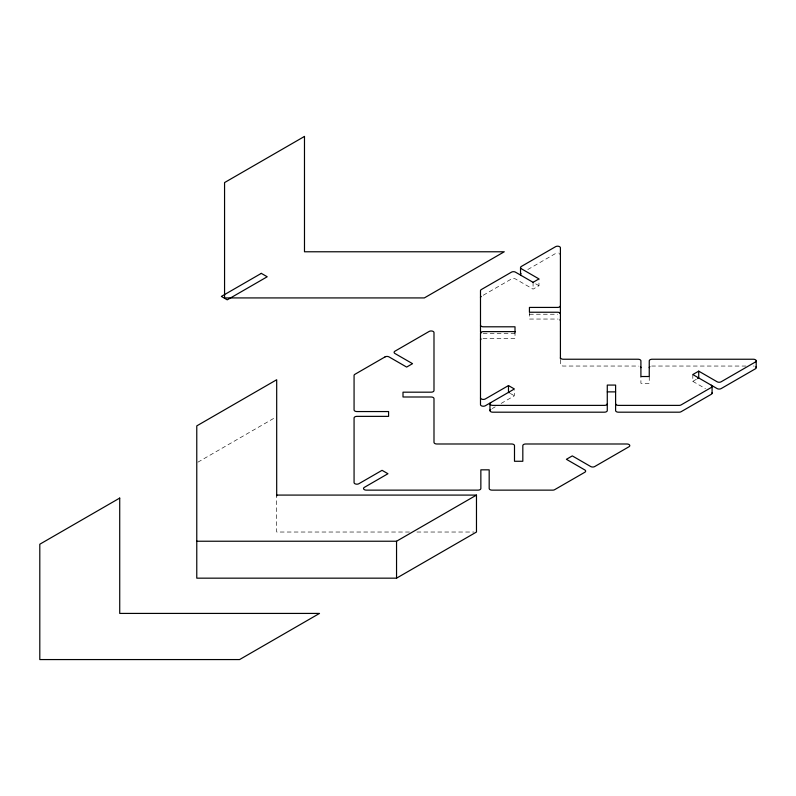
<?xml version="1.0" encoding="UTF-8"?>
<svg xmlns="http://www.w3.org/2000/svg" width="796" height="796" viewBox="0 0 796 796"><rect width="100%" height="100%" fill="white"/><g stroke="black" fill="none" stroke-linecap="round" stroke-linejoin="round"><path stroke-width="0.6" stroke-dasharray="3.98 2.98" d="M483.202 295.276L511.47 278.958A2.826 1.632 0 0 1 515.46 278.958L533.071 289.127L538.962 285.724L538.962 278.918M527.778 269.546L555.588 253.486A2.826 1.632 0 0 1 558.285 253.058M197.836 462.207L275.625 417.293M492.266 408.557L495.212 406.846M501.112 403.443L514.375 395.781L514.375 390.11M692.818 374.548L692.818 381.354L696.5 379.234M529.43 314.231L557.588 314.231M515.012 333.604L483.321 333.604A2.826 1.632 0 0 1 482.535 333.544M745.991 366.051L652.073 366.041A2.826 1.632 0 0 0 651.665 366.06M409.462 532.027L276.7 532.027L276.69 496.057M416.915 532.027L473.988 532.027M535.658 283.814L538.962 285.724M692.818 381.354L705.495 388.677M510.326 393.443L514.375 395.781M649.247 376.518L649.247 383.324L640.909 383.324L640.909 376.518M560.424 359.872L560.424 364.409A2.826 1.632 0 0 0 563.25 366.041L638.093 366.041A2.826 1.632 0 0 1 638.87 366.11M533.071 282.321L533.071 289.127M529.43 312.241L529.43 319.047L557.588 319.047A2.826 1.632 0 0 1 558.105 319.077M515.012 331.614L515.012 338.419L483.321 338.419A2.826 1.632 0 0 0 482.535 338.479M753.374 366.051A2.826 1.632 0 0 1 754.18 366.11"/><path stroke-width="1.19" d="M533.071 282.321L538.962 278.918L521.36 268.75A2.826 1.632 0 0 1 521.36 266.441L555.588 246.68A2.826 1.632 0 0 1 558.673 246.332A2.826 1.632 0 0 1 560.414 247.835L560.414 312.599A2.826 1.632 0 0 1 560.016 313.445M515.012 331.614L483.321 331.614A2.826 1.632 0 0 0 480.495 333.245L480.495 404.607A2.826 1.632 0 0 0 482.237 406.109A2.826 1.632 0 0 0 485.311 405.761L514.375 388.975L508.485 385.572L485.311 398.955A2.826 1.632 0 0 1 482.237 399.303A2.826 1.632 0 0 1 480.495 397.801M196.771 541.23L396.547 541.23L476.476 495.092L476.476 532.027L396.547 578.165L196.771 578.165L196.771 425.89L276.69 379.742L276.69 496.057M560.424 357.603A2.826 1.632 0 0 0 563.25 359.235L638.093 359.235A2.826 1.632 0 0 1 640.909 360.867L640.909 376.518L649.247 376.518L649.247 360.867A2.826 1.632 0 0 1 652.073 359.235L753.374 359.245A2.826 1.632 0 0 1 755.991 360.25A2.826 1.632 0 0 1 755.374 362.021L721.136 381.791A2.826 1.632 0 0 1 717.146 381.791L698.719 371.145L692.818 374.548L717.146 388.597A2.826 1.632 0 0 0 721.136 388.597L755.374 368.827A2.826 1.632 0 0 0 755.812 366.847M697.604 378.588L698.719 377.951L698.719 371.145M607.278 391.881L615.607 391.881M276.7 495.082L476.476 495.092M533.459 282.55L515.46 272.152A2.826 1.632 0 0 0 511.47 272.152L481.321 289.565A2.826 1.632 0 0 0 480.495 290.709L480.495 331.972A2.826 1.632 0 0 0 481.122 333.007M509.221 392.806L508.485 392.378L508.485 385.572M756.2 360.827L756.2 367.633M712.082 386.349L712.082 393.154M560.424 358.946L560.414 313.873A2.826 1.632 0 0 0 557.588 312.241L529.43 312.241L529.43 307.425L557.588 307.425A2.826 1.632 0 0 0 560.414 305.793M520.524 267.595L520.524 274.401M515.012 332.469L515.012 326.798L483.321 326.798A2.826 1.632 0 0 1 480.495 325.166M489.958 403.801L489.958 410.607M396.547 541.23L396.547 578.165M649.247 367.672A2.826 1.632 0 0 1 649.894 366.638M640.452 366.787A2.826 1.632 0 0 1 640.909 367.672M559.956 319.783A2.826 1.632 0 0 1 560.414 320.679M559.936 253.735A2.826 1.632 0 0 1 560.414 254.64M521.36 275.555A2.826 1.632 0 0 1 521.022 273.476M480.495 297.515A2.826 1.632 0 0 1 481.222 296.42M480.495 340.051A2.826 1.632 0 0 1 481.122 339.016M490.784 409.403A2.826 1.632 0 0 0 490.177 411.184A2.826 1.632 0 0 0 492.784 412.189L604.453 412.189A2.826 1.632 0 0 0 607.278 410.557L607.278 385.075L615.607 385.075L615.607 410.557A2.826 1.632 0 0 0 618.432 412.189L679.107 412.189A2.826 1.632 0 0 0 681.107 411.711L711.256 394.309A2.826 1.632 0 0 0 712.022 392.816M490.784 402.597A2.826 1.632 0 0 0 490.177 404.378A2.826 1.632 0 0 0 492.784 405.383L604.453 405.383A2.826 1.632 0 0 0 607.278 403.751M615.607 403.751A2.826 1.632 0 0 0 618.432 405.383L679.107 405.383A2.826 1.632 0 0 0 681.107 404.905L711.256 387.503A2.826 1.632 0 0 0 711.256 385.194M304.48 136.434L224.562 182.573L224.562 297.923L424.338 297.923L504.266 251.775L304.49 251.775L304.48 136.434M261.317 273.366L221.358 296.43L227.248 299.833L267.207 276.769L261.317 273.366M119.718 498.077L39.8 544.225L39.8 659.566L239.586 659.566L319.504 613.427L119.728 613.418L119.718 498.077M385.045 356.906L354.897 374.319A2.826 1.632 0 0 0 354.071 375.463L354.071 409.92A2.826 1.632 0 0 0 356.897 411.552L388.587 411.552L388.587 416.368L356.897 416.368A2.826 1.632 0 0 0 354.071 418L354.071 482.555A2.826 1.632 0 0 0 355.812 484.058A2.826 1.632 0 0 0 358.887 483.709L382.06 470.327L387.95 473.729L364.369 487.351A2.826 1.632 0 0 0 363.752 489.132A2.826 1.632 0 0 0 366.359 490.137L478.028 490.137A2.826 1.632 0 0 0 480.854 488.505L480.854 469.829L489.182 469.829L489.182 488.505A2.826 1.632 0 0 0 492.008 490.137L552.683 490.137A2.826 1.632 0 0 0 554.683 489.659L584.831 472.257A2.826 1.632 0 0 0 584.831 469.948L566.394 459.302L572.294 455.899L590.722 466.546A2.826 1.632 0 0 0 594.721 466.546L628.949 446.775A2.826 1.632 0 0 0 629.566 445.004A2.826 1.632 0 0 0 626.95 443.999L525.649 443.989A2.826 1.632 0 0 0 522.823 445.621L522.823 461.272L514.495 461.272L514.495 445.621A2.826 1.632 0 0 0 511.669 443.989L436.825 443.989A2.826 1.632 0 0 1 433.999 442.357L433.989 398.627A2.826 1.632 0 0 0 431.163 396.995L403.005 396.995L403.005 392.179L431.163 392.179A2.826 1.632 0 0 0 433.989 390.547L433.989 332.589A2.826 1.632 0 0 0 432.248 331.086A2.826 1.632 0 0 0 429.163 331.435L394.935 351.195A2.826 1.632 0 0 0 394.935 353.504L412.537 363.673L406.647 367.075L389.035 356.906A2.826 1.632 0 0 0 385.045 356.906"/></g></svg>
